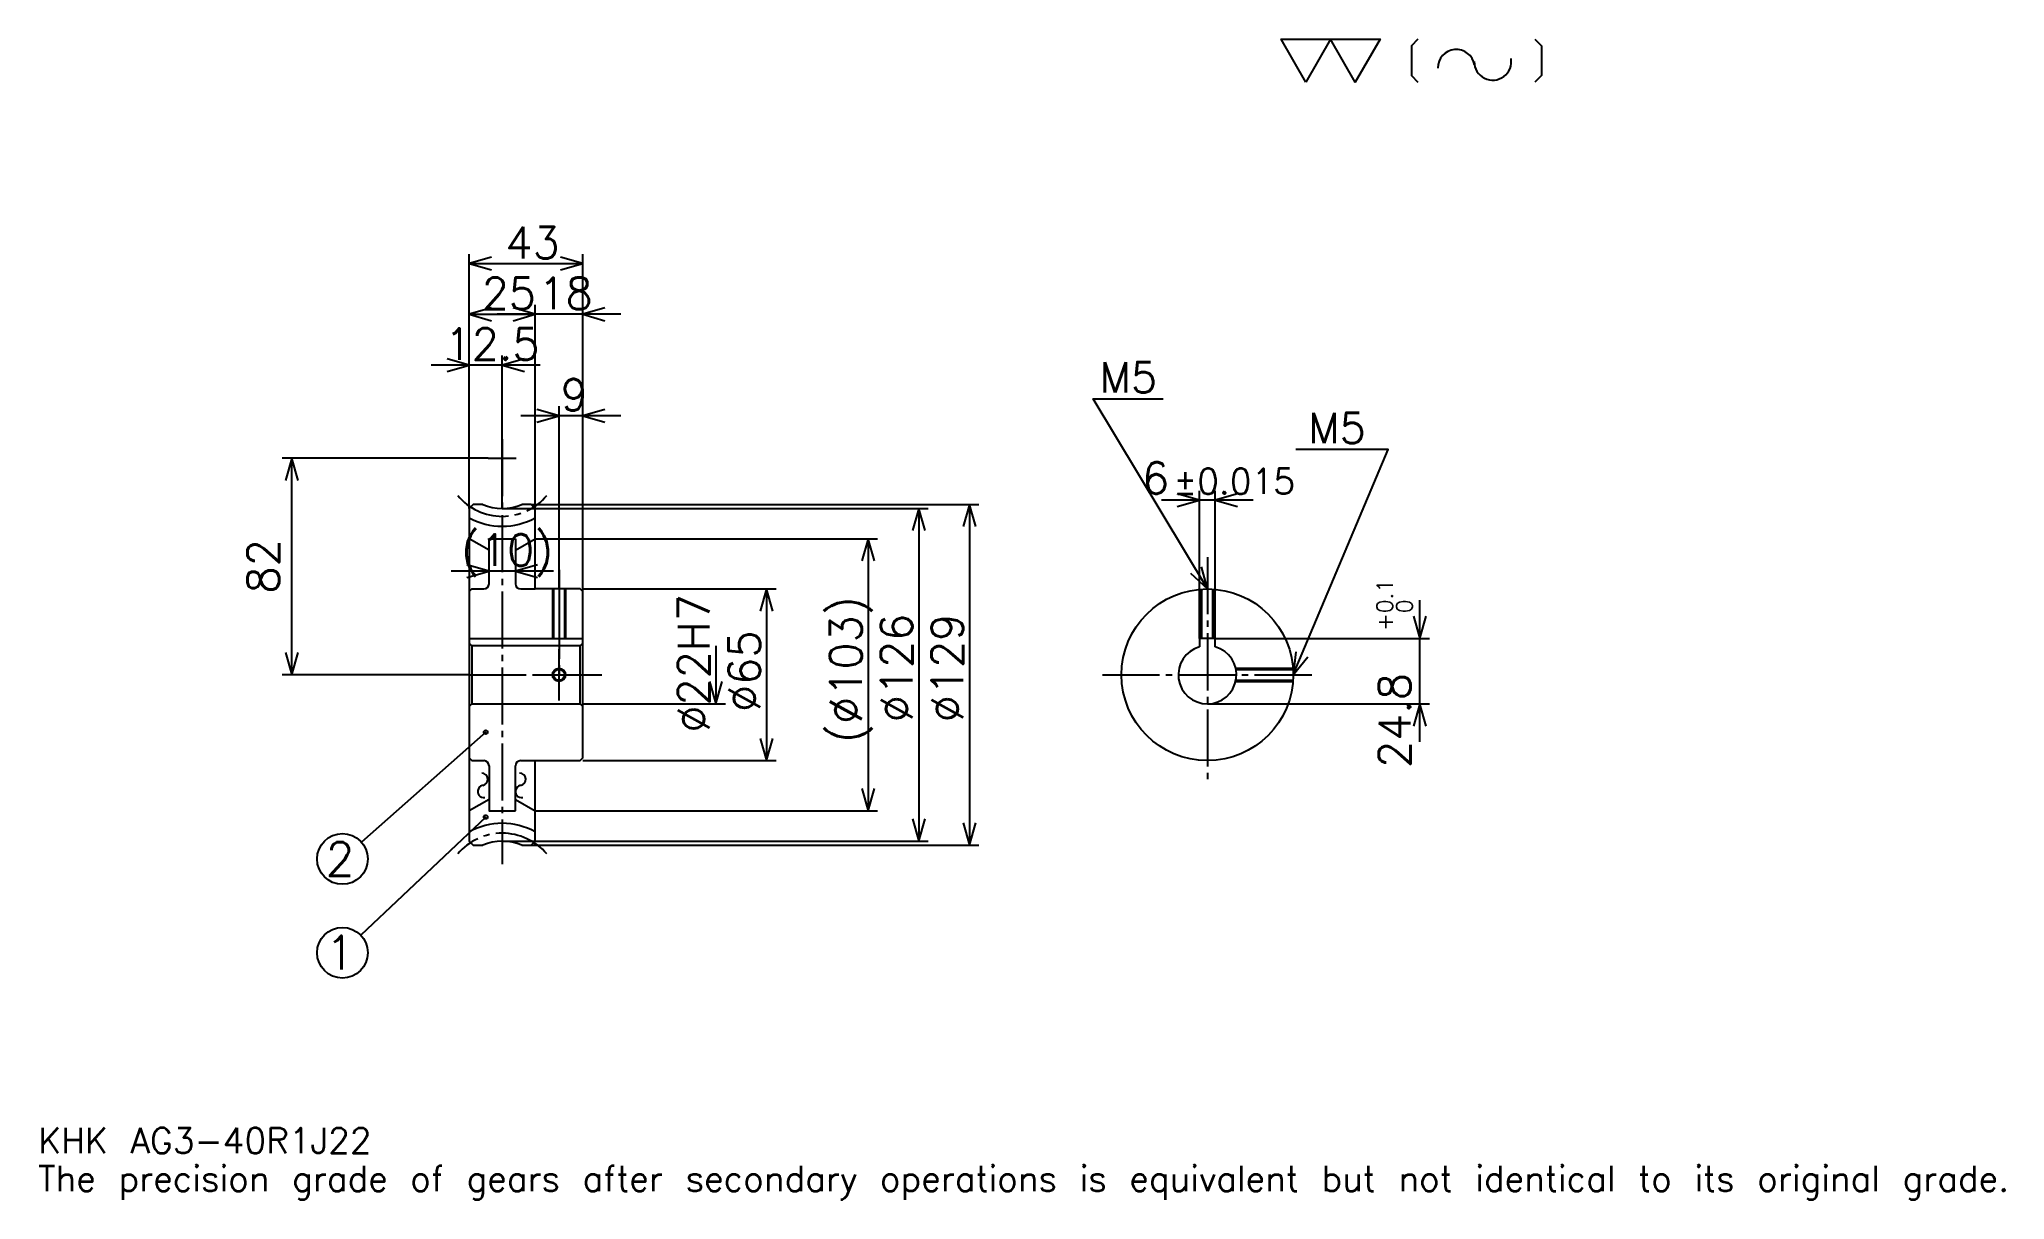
# Model space of a CAD drawing. Extents: x 24 to 769, y 9 to 448.
import ezdxf

# ---------------------------------------------------------------- set-up
doc = ezdxf.new("R2010")
doc.units = 0
doc.linetypes.add('DASHDOT', pattern=[28.8, 21.6, -2.4, 2.4, -2.4])
doc.layers.get('0').update_dxf_attribs({"linetype": 'CONTINUOUS'})
doc.layers.add('DASHDOT', color=6, linetype='DASHDOT')
doc.styles.add('KANJI', font='TXT', dxfattribs={"bigfont": 'BIGFONT'})

msp = doc.modelspace()

# ---------------------------------------------------------------- linework, layer by layer
at = {"color": 5}
for p, q in [((187.199982, 272.075012), (187.199982, 366.875)), ((230.199982, 272.075012), (230.199982, 366.875)), ((187.199982, 363.274994), (230.199982, 363.274994)), ((187.199982, 344.075012), (212.199982, 344.075012)), ((244.599976, 344.075012), (197.799988, 344.075012)), ((212.199982, 272.075012), (212.199982, 347.674988)), ((199.699982, 289.575012), (199.699982, 328.475006)), ((214.099976, 324.875), (172.799988, 324.875)), ((244.599976, 305.674988), (206.799988, 305.674988)), ((221.199982, 272.075012), (221.199982, 309.274994)), ((194.399979, 289.575012), (116.399986, 289.575012)), ((119.999985, 207.574997), (119.999985, 289.575012)), ((199.699982, 270.575012), (199.699982, 289.575012)), ((463.699982, 221.375), (463.699982, 277.274994)), ((469.699982, 221.375), (469.699982, 277.274994)), ((187.199982, 270.575012), (187.199982, 272.075012)), ((199.699982, 270.575012), (230.199982, 270.575012)), ((210.699982, 272.075012), (230.199982, 272.075012)), ((212.199982, 270.575012), (212.199982, 272.075012)), ((221.199982, 240.074997), (221.199982, 272.075012)), ((221.199982, 240.074997), (221.199982, 272.075012)), ((230.199982, 272.075012), (380.199982, 272.075012)), ((230.199982, 239.074997), (230.199982, 272.075012)), ((230.199982, 270.575012), (361, 270.575012)), ((357.399963, 270.575012), (357.399963, 144.574997)), ((376.599976, 272.075012), (376.599976, 143.074997)), ((484.099976, 273.674988), (449.299988, 273.674988)), ((212.199982, 259.075012), (230.199982, 259.075012)), ((230.199982, 259.075012), (341.799988, 259.075012)), ((338.199982, 259.075012), (338.199982, 156.074997)), ((219.099976, 246.875), (180.299988, 246.875)), ((230.199982, 240.074997), (303.399963, 240.074997)), ((299.799988, 240.074997), (299.799988, 175.074997)), ((547.199951, 182.175003), (547.199951, 235.774994)), ((280.599976, 218.574997), (280.599976, 196.574997)), ((469.699982, 221.375), (550.799988, 221.375)), ((187.199982, 207.574997), (116.399986, 207.574997)), ((230.199982, 196.574997), (284.199982, 196.574997)), ((466.699982, 196.574997), (550.799988, 196.574997)), ((193.449982, 185.824997), (146.389709, 144.186417)), ((230.199982, 175.074997), (303.399963, 175.074997)), ((193.449982, 153.699997), (146.170395, 108.92601)), ((212.199982, 156.074997), (230.199982, 156.074997)), ((230.199982, 156.074997), (341.799988, 156.074997)), ((199.699982, 144.574997), (230.199982, 144.574997)), ((210.699982, 143.074997), (230.199982, 143.074997)), ((230.199982, 144.574997), (361, 144.574997)), ((230.199982, 143.074997), (380.199982, 143.074997))]:
    msp.add_line(p, q, dxfattribs=at)
at = {"color": 4}
for p, q in [((194.699982, 254.744873), (187.199982, 259.075012)), ((204.699982, 254.744873), (212.199982, 259.075012)), ((204.699982, 259.075012), (204.699982, 242.074997)), ((206.699982, 240.074997), (212.199982, 240.074997)), ((187.199982, 221.375), (230.199982, 221.375)), ((230.199982, 219.574997), (229.199982, 218.574997)), ((187.199982, 195.574997), (188.199982, 196.574997)), ((230.199982, 195.574997), (229.199982, 196.574997)), ((204.699982, 156.074997), (204.699982, 173.074997)), ((206.699982, 175.074997), (212.199982, 175.074997)), ((194.699982, 160.405121), (187.199982, 156.074997)), ((204.699982, 160.405121), (212.199982, 156.074997))]:
    msp.add_line(p, q, dxfattribs=at)
at = {"color": 7}
for points in [[(504, 432), (494.640015, 448.223999), (532.080017, 448.223999), (522.719971, 432), (513.359985, 448.223999), (504, 432)], [(546.432007, 448.223999), (543.935974, 445.727997), (543.935974, 434.496002), (546.432007, 432)], [(590.736023, 448.223999), (593.231995, 445.727997), (593.231995, 434.496002), (590.736023, 432)]]:
    msp.add_lwpolyline(points, dxfattribs=at)
at = {"color": 5}
for points in [[(195.599976, 365.674988), (187.199982, 363.274994), (195.599976, 360.875)], [(221.799988, 360.875), (230.199982, 363.274994), (221.799988, 365.674988)], [(195.599976, 346.474976), (187.199982, 344.075012), (195.599976, 341.674988)], [(203.799988, 341.674988), (212.199982, 344.075012), (203.799988, 346.474976)], [(203.799988, 341.674988), (212.199982, 344.075012), (203.799988, 346.474976)], [(238.599976, 346.474976), (230.199982, 344.075012), (238.599976, 341.674988)], [(178.799988, 322.475006), (187.199982, 324.875), (178.799988, 327.274994)], [(208.099976, 327.274994), (199.699982, 324.875), (208.099976, 322.475006)], [(212.799988, 303.274994), (221.199982, 305.674988), (212.799988, 308.075012)], [(238.599976, 308.075012), (230.199982, 305.674988), (238.599976, 303.274994)], [(466.699982, 240.074997), (423.5, 312.075012), (449.899994, 312.075012)], [(499.199982, 207.574997), (535.199951, 292.875), (500.159973, 292.875)], [(122.399986, 281.174988), (119.999985, 289.575012), (117.599983, 281.174988)], [(455.299988, 271.274994), (463.699982, 273.674988), (455.299988, 276.075012)], [(478.099976, 276.075012), (469.699982, 273.674988), (478.099976, 271.274994)], [(359.799988, 262.174988), (357.399963, 270.575012), (355, 262.174988)], [(378.999969, 263.674988), (376.599976, 272.075012), (374.199982, 263.674988)], [(340.599976, 250.674988), (338.199982, 259.075012), (335.799988, 250.674988)], [(186.299988, 244.474991), (194.699982, 246.875), (186.299988, 249.274994)], [(213.099976, 249.274994), (204.699982, 246.875), (213.099976, 244.474991)], [(460.320221, 246.043152), (466.699982, 240.074997), (464.436188, 248.512726)], [(302.199982, 231.675003), (299.799988, 240.074997), (297.399963, 231.675003)], [(544.799988, 229.774994), (547.199951, 221.375), (549.599976, 229.774994)], [(117.599983, 215.974991), (119.999985, 207.574997), (122.399986, 215.974991)], [(500.255005, 216.247192), (499.199982, 207.574997), (504.677307, 214.380814)], [(278.199982, 204.974991), (280.599976, 196.574997), (283, 204.974991)], [(549.599976, 188.175003), (547.199951, 196.574997), (544.799988, 188.175003)], [(297.399963, 183.474991), (299.799988, 175.074997), (302.199982, 183.474991)], [(335.799988, 164.475006), (338.199982, 156.074997), (340.599976, 164.475006)], [(355, 152.975006), (357.399963, 144.574997), (359.799988, 152.975006)], [(374.199982, 151.475006), (376.599976, 143.074997), (378.999969, 151.475006)]]:
    msp.add_lwpolyline(points, dxfattribs=at)
at = {"color": 4}
for points in [[(192.300659, 272.075012), (188.699982, 272.075012), (187.199982, 270.575012), (187.199982, 195.574997)], [(207.099304, 143.074997), (210.699982, 143.074997), (212.199982, 144.574997), (212.199982, 175.074997), (229.199982, 175.074997), (230.199982, 176.074997), (230.199982, 239.074997), (229.199982, 240.074997), (212.199982, 240.074997), (212.199982, 270.575012), (210.699982, 272.075012), (207.099304, 272.075012)], [(194.699982, 242.074997), (194.699982, 259.075012), (204.699982, 259.075012)], [(187.199982, 239.074997), (188.199982, 240.074997), (192.699982, 240.074997)], [(218.699982, 240.074997), (218.699982, 221.375)], [(219.134979, 240.074997), (219.134979, 221.375)], [(223.264984, 240.074997), (223.264984, 221.375)], [(223.699982, 240.074997), (223.699982, 221.375)], [(464.199982, 221.375), (464.199982, 239.978699)], [(464.634979, 221.375), (464.634979, 240.009323)], [(468.764984, 221.375), (468.764984, 240.009323)], [(469.199982, 221.375), (469.199982, 239.978699)], [(187.199982, 219.574997), (188.199982, 218.574997), (188.199982, 196.574997), (229.199982, 196.574997), (229.199982, 218.574997), (188.199982, 218.574997)], [(469.699982, 218.158005), (469.699982, 221.375), (463.699982, 221.375), (463.699982, 218.158005)], [(477.41214, 210.074997), (499.103668, 210.074997)], [(477.504425, 209.639999), (499.134308, 209.639999)], [(477.41214, 205.074997), (499.103668, 205.074997)], [(477.504425, 205.509995), (499.134308, 205.509995)], [(187.199982, 195.574997), (187.199982, 144.574997), (188.699982, 143.074997), (192.300659, 143.074997)], [(187.199982, 176.074997), (188.199982, 175.074997), (192.699982, 175.074997)], [(194.699982, 173.074997), (194.699982, 156.074997), (204.699982, 156.074997)]]:
    msp.add_lwpolyline(points, dxfattribs=at)
for centre, radius in [((466.699982, 207.574997), 32.5), ((221.199982, 207.574997), 2.065)]:
    msp.add_circle(centre, radius, dxfattribs=at)
at = {"color": 7}
msp.add_circle((221.199982, 207.574997), 2.5, dxfattribs=at)
at = {"color": 5}
for centre, radius in [((193.449982, 185.824997), 0.72), ((193.449982, 153.699997), 0.72), ((139.199982, 137.824997), 9.6), ((139.199982, 102.324997), 9.6)]:
    msp.add_circle(centre, radius, dxfattribs=at)
at = {"color": 7}
for centre, radius, start, end in [((560.940002, 437.332977), 7.02, 10, 180), ((574.766724, 439.770996), 7.02, 180, 10), ((192.742325, 163.376099), 2.34, 90, 280), ((191.929642, 167.985001), 2.34, 280, 90), ((207.062317, 163.376099), 2.34, 90, 280), ((206.249649, 167.985001), 2.34, 280, 90)]:
    msp.add_arc(centre, radius, start, end, dxfattribs=at)
at = {"color": 4}
for centre, radius, start, end in [((199.699982, 289.575012), 19, 247.080457927, 292.919542073), ((199.699982, 289.575012), 25.75, 240.95890009, 299.04109991), ((192.699982, 242.074997), 2, 270, 0), ((206.699982, 242.074997), 2, 180, 270), ((466.699982, 207.574997), 11, 105.826620886, 74.173379114), ((192.699982, 173.074997), 2, 0, 90), ((206.699982, 173.074997), 2, 90, 180), ((199.699982, 125.574997), 25.75, 60.95890009, 119.04109991), ((199.699982, 125.574997), 19, 67.080457927, 112.919542073)]:
    msp.add_arc(centre, radius, start, end, dxfattribs=at)
at = {"layer": 'DASHDOT', "color": 7}
for p, q in [((199.699982, 296.774994), (199.699982, 135.875)), ((194.399979, 289.575012), (204.999985, 289.575012)), ((466.699982, 252.074997), (466.699982, 167.875)), ((221.199982, 240.074997), (221.199982, 207.574997)), ((187.199982, 207.574997), (237.399979, 207.574997)), ((427, 207.574997), (506.399994, 207.574997))]:
    msp.add_line(p, q, dxfattribs=at)
for points in [[(221.199982, 247.274994), (221.199982, 214.174988)], [(221.199982, 197.875), (221.199982, 217.274994)], [(211.499985, 207.574997), (230.899979, 207.574997)]]:
    msp.add_lwpolyline(points, dxfattribs=at)
for centre, start, end in [((199.699982, 289.575012), 219.999998481, 320.000001519), ((199.699982, 125.574997), 39.999998481, 140.000001519)]:
    msp.add_arc(centre, 22, start, end, dxfattribs=at)

# ---------------------------------------------------------------- texts
at = {"color": 7, "style": 'KANJI'}
for s, height, p in [('43', 12, (200.899979, 365.195007)), ('25', 12, (191.899979, 345.994995)), ('18', 12, (213.399979, 345.994995)), ('12.5', 12, (177.849976, 326.794983)), ('M5', 11.52, (425.899963, 314.475006)), ('9', 12, (221.799988, 307.595001)), ('M5', 11.52, (504.959961, 295.274994)), ('6', 12, (441.929626, 276.075012)), ('%%p0.015', 9.6, (453.808136, 276.075012)), ('(10)', 12, (184.099976, 248.794998)), ('2', 12.8, (132.799988, 131.424988)), ('1', 12.8, (132.799988, 95.924995)), ('KHK AG3-40R1J22', 9.6, (24, 26.4)), ('The precision grade of gears after secondary operations is equivalent but not identical to its original grade.', 9.6, (24, 12))]:
    msp.add_text(s, height=height, dxfattribs=at).set_placement(p)
for s, height, p in [('82', 12, (115.199982, 238.375)), ('0.1', 6, (536.880005, 230.939453)), ('%%c22H7', 12, (278.199982, 185.674988)), ('(%%c103)', 12, (335.799988, 181.774994)), ('0', 6, (544.319946, 230.939453)), ('%%c126', 12, (355, 189.574997)), ('%%c129', 12, (374.199982, 189.574997)), ('+', 6, (536.880005, 224.219452)), ('%%c65', 12, (297.399963, 193.475006)), ('24.8', 12, (543.599976, 172.278702))]:
    msp.add_text(s, height=height, rotation=90, dxfattribs=at).set_placement(p)

doc.saveas('drawing.dxf')
